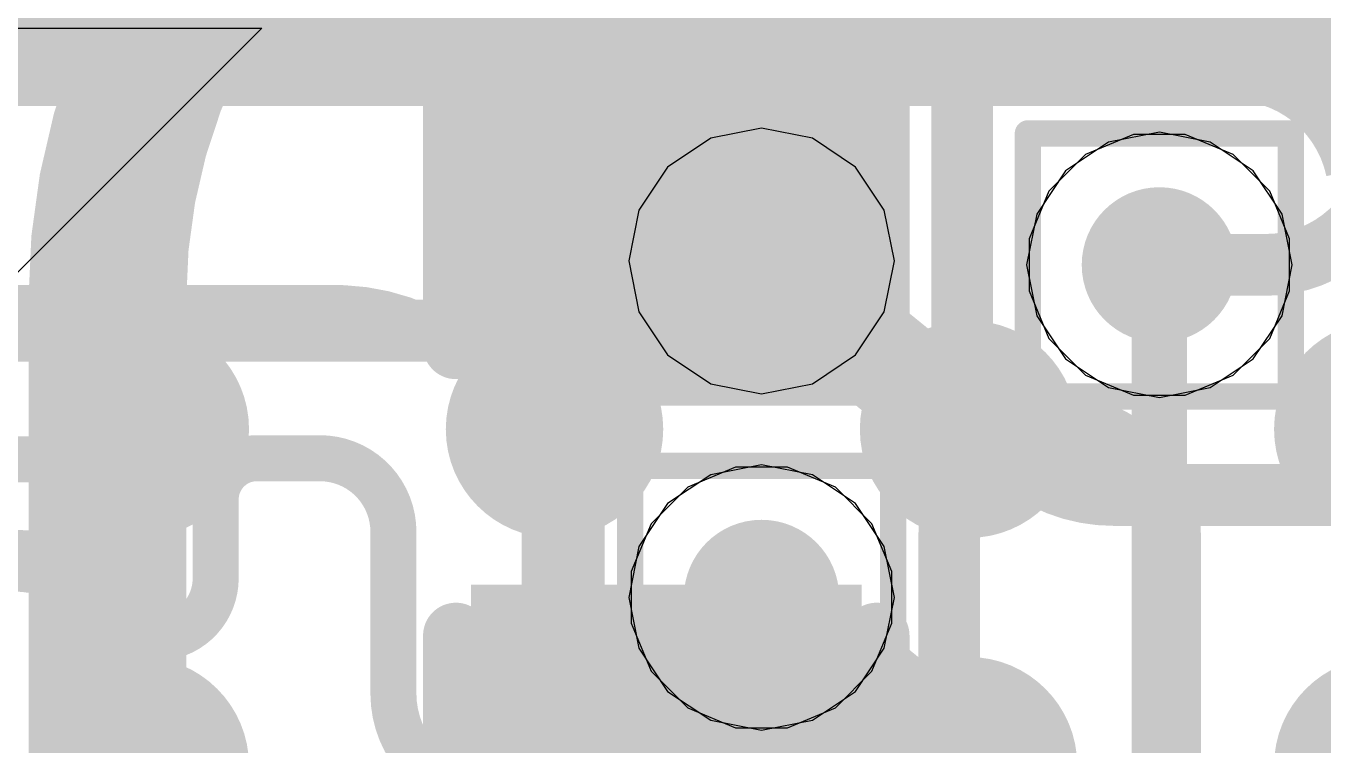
# Model space of a CAD drawing. Header units: inches. Extents: x -6 to 284, y -12 to 154.
# Drawn here: x 69.181 to 71.686, y 14.948 to 16.337 of the extents above; entities that cross this region are included whole.
import ezdxf

# ---------------------------------------------------------------- set-up
doc = ezdxf.new("R2010")
doc.units = ezdxf.units.IN
for name, color, linetype in [('Bottom Layer', 5, 'Continuous'), ('Bottom Overlay', 54, 'Continuous'), ('Bottom Paste', 16, 'Continuous'), ('Bottom Solder', 6, 'Continuous'), ('Drill Drawing', 1, 'Continuous'), ('GND-1', 16, 'Continuous'), ('GND-2', 90, 'Continuous'), ('GND-3', 216, 'Continuous'), ('GND-4', 54, 'Continuous'), ('PWR-1', 156, 'Continuous'), ('PWR-2', 130, 'Continuous'), ('Signal L1', 76, 'Continuous'), ('Signal L2', 6, 'Continuous'), ('Top Layer', 1, 'Continuous'), ('Top Overlay', 2, 'Continuous'), ('Top Paste', 8, 'Continuous'), ('Top Solder', 216, 'Continuous'), ('Via Holes', 16, 'Continuous')]:
    doc.layers.add(name, color=color, linetype=linetype)

# ---------------------------------------------------------------- blocks, each defined once
blk = doc.blocks.new('C___0402_B_101')
at = {"layer": 'Bottom Layer'}
for points in [[(-0.2413, 0.3175), (-0.2413, -0.3175), (-0.6985, -0.3175), (-0.6985, 0.3175)], [(0.6985, 0.3175), (0.6985, -0.3175), (0.2413, -0.3175), (0.2413, 0.3175)]]:
    blk.add_hatch(color=5, dxfattribs=at).paths.add_polyline_path(points)
at = {"layer": 'Bottom Paste'}
for points in [[(-0.2413, 0.3175), (-0.2413, -0.3175), (-0.6985, -0.3175), (-0.6985, 0.3175)], [(0.6985, 0.3175), (0.6985, -0.3175), (0.2413, -0.3175), (0.2413, 0.3175)]]:
    blk.add_hatch(color=16, dxfattribs=at).paths.add_polyline_path(points)
at = {"layer": 'Bottom Solder'}
for points in [[(-0.1813, 0.3775), (-0.1813, -0.3775), (-0.7585, -0.3775), (-0.7585, 0.3775)], [(0.7585, 0.3775), (0.7585, -0.3775), (0.1813, -0.3775), (0.1813, 0.3775)]]:
    blk.add_hatch(color=6, dxfattribs=at).paths.add_polyline_path(points)
at = {"layer": 'Bottom Overlay'}
for points in [[(-0.7874, -0.4064, 0.127, 0.127, 0), (-0.7874, 0.4064, 0.127, 0.127, 0)], [(-0.2794, 0.4064, 0.127, 0.127, 0), (-0.7874, 0.4064, 0.127, 0.127, 0)], [(0.7874, 0.4064, 0.127, 0.127, 0), (0.2794, 0.4064, 0.127, 0.127, 0)], [(0.7874, -0.4064, 0.127, 0.127, 0), (0.7874, 0.4064, 0.127, 0.127, 0)], [(-0.2794, -0.4064, 0.127, 0.127, 0), (-0.7874, -0.4064, 0.127, 0.127, 0)], [(0.7874, -0.4064, 0.127, 0.127, 0), (0.2794, -0.4064, 0.127, 0.127, 0)]]:
    blk.add_lwpolyline(points, format="xyseb", dxfattribs=at)
for points in [[(-0.8191, 0.4064, 0.0635, 0.0635, 1), (-0.7556, 0.4064, 0.0635, 0.0635, 1)], [(-0.8191, 0.4064, 0.0635, 0.0635, 1), (-0.7556, 0.4064, 0.0635, 0.0635, 1)], [(-0.3111, 0.4064, 0.0635, 0.0635, 1), (-0.2477, 0.4064, 0.0635, 0.0635, 1)], [(0.2477, 0.4064, 0.0635, 0.0635, 1), (0.3111, 0.4064, 0.0635, 0.0635, 1)], [(0.7556, 0.4064, 0.0635, 0.0635, 1), (0.8191, 0.4064, 0.0635, 0.0635, 1)], [(0.7556, 0.4064, 0.0635, 0.0635, 1), (0.8191, 0.4064, 0.0635, 0.0635, 1)], [(-0.8191, -0.4064, 0.0635, 0.0635, 1), (-0.7556, -0.4064, 0.0635, 0.0635, 1)], [(-0.8191, -0.4064, 0.0635, 0.0635, 1), (-0.7556, -0.4064, 0.0635, 0.0635, 1)], [(-0.3111, -0.4064, 0.0635, 0.0635, 1), (-0.2477, -0.4064, 0.0635, 0.0635, 1)], [(0.2477, -0.4064, 0.0635, 0.0635, 1), (0.3111, -0.4064, 0.0635, 0.0635, 1)], [(0.7556, -0.4064, 0.0635, 0.0635, 1), (0.8191, -0.4064, 0.0635, 0.0635, 1)], [(0.7556, -0.4064, 0.0635, 0.0635, 1), (0.8191, -0.4064, 0.0635, 0.0635, 1)]]:
    blk.add_lwpolyline(points, format="xyseb", close=True, dxfattribs=at)
blk = doc.blocks.new('200_WFBGA__10_15__127')
at = {"layer": 'Top Layer'}
h = blk.add_hatch(color=1, dxfattribs=at)
edge = h.paths.add_edge_path()
edge.add_arc((-4.4, 6.825), 0.16, 0, 360)
h = blk.add_hatch(color=1, dxfattribs=at)
edge = h.paths.add_edge_path()
edge.add_arc((-3.5999, 6.825), 0.16, 0, 360)
h = blk.add_hatch(color=1, dxfattribs=at)
edge = h.paths.add_edge_path()
edge.add_arc((-2.8001, 6.825), 0.16, 0, 360)
h = blk.add_hatch(color=1, dxfattribs=at)
edge = h.paths.add_edge_path()
edge.add_arc((-2, 6.825), 0.16, 0, 360)
h = blk.add_hatch(color=1, dxfattribs=at)
edge = h.paths.add_edge_path()
edge.add_arc((-4.4, 6.175), 0.16, 0, 360)
h = blk.add_hatch(color=1, dxfattribs=at)
edge = h.paths.add_edge_path()
edge.add_arc((-3.5999, 6.175), 0.16, 0, 360)
h = blk.add_hatch(color=1, dxfattribs=at)
edge = h.paths.add_edge_path()
edge.add_arc((-2.8001, 6.175), 0.16, 0, 360)
h = blk.add_hatch(color=1, dxfattribs=at)
edge = h.paths.add_edge_path()
edge.add_arc((-2, 6.175), 0.16, 0, 360)
at = {"layer": 'Top Paste'}
h = blk.add_hatch(color=8, dxfattribs=at)
edge = h.paths.add_edge_path()
edge.add_arc((-4.4, 6.825), 0.16, 0, 360)
h = blk.add_hatch(color=8, dxfattribs=at)
edge = h.paths.add_edge_path()
edge.add_arc((-3.5999, 6.825), 0.16, 0, 360)
h = blk.add_hatch(color=8, dxfattribs=at)
edge = h.paths.add_edge_path()
edge.add_arc((-2.8001, 6.825), 0.16, 0, 360)
h = blk.add_hatch(color=8, dxfattribs=at)
edge = h.paths.add_edge_path()
edge.add_arc((-2, 6.825), 0.16, 0, 360)
h = blk.add_hatch(color=8, dxfattribs=at)
edge = h.paths.add_edge_path()
edge.add_arc((-4.4, 6.175), 0.16, 0, 360)
h = blk.add_hatch(color=8, dxfattribs=at)
edge = h.paths.add_edge_path()
edge.add_arc((-3.5999, 6.175), 0.16, 0, 360)
h = blk.add_hatch(color=8, dxfattribs=at)
edge = h.paths.add_edge_path()
edge.add_arc((-2.8001, 6.175), 0.16, 0, 360)
h = blk.add_hatch(color=8, dxfattribs=at)
edge = h.paths.add_edge_path()
edge.add_arc((-2, 6.175), 0.16, 0, 360)
at = {"layer": 'Top Solder'}
h = blk.add_hatch(color=216, dxfattribs=at)
edge = h.paths.add_edge_path()
edge.add_arc((-4.4, 6.825), 0.21, 0, 360)
h = blk.add_hatch(color=216, dxfattribs=at)
edge = h.paths.add_edge_path()
edge.add_arc((-3.5999, 6.825), 0.21, 0, 360)
h = blk.add_hatch(color=216, dxfattribs=at)
edge = h.paths.add_edge_path()
edge.add_arc((-2.8001, 6.825), 0.21, 0, 360)
h = blk.add_hatch(color=216, dxfattribs=at)
edge = h.paths.add_edge_path()
edge.add_arc((-2, 6.825), 0.21, 0, 360)
h = blk.add_hatch(color=216, dxfattribs=at)
edge = h.paths.add_edge_path()
edge.add_arc((-4.4, 6.175), 0.21, 0, 360)
h = blk.add_hatch(color=216, dxfattribs=at)
edge = h.paths.add_edge_path()
edge.add_arc((-3.5999, 6.175), 0.21, 0, 360)
h = blk.add_hatch(color=216, dxfattribs=at)
edge = h.paths.add_edge_path()
edge.add_arc((-2.8001, 6.175), 0.21, 0, 360)
h = blk.add_hatch(color=216, dxfattribs=at)
edge = h.paths.add_edge_path()
edge.add_arc((-2, 6.175), 0.21, 0, 360)
at = {"layer": 'Top Overlay'}
for p, q in [((-4.1653, 7.6), (-5.1, 6.6653)), ((-5.1, 7.6), (-4.1653, 7.6))]:
    blk.add_line(p, q, dxfattribs=at)
blk.add_lwpolyline([(-5.0762, 7.5762, 0.254, 0.254, 0), (5.0762, 7.5762, 0.254, 0.254, 0)], format="xyseb", dxfattribs=at)

msp = doc.modelspace()

# ---------------------------------------------------------------- hatches: boundary and pattern name
at = {"layer": 'Bottom Layer'}
h = msp.add_hatch(color=5, dxfattribs=at)
edge = h.paths.add_edge_path()
edge.add_arc((70.6018, 15.8832), 0.15, 0, 360)
h = msp.add_hatch(color=5, dxfattribs=at)
edge = h.paths.add_edge_path()
edge.add_arc((71.3703, 15.8757), 0.15, 0, 360)
h = msp.add_hatch(color=5, dxfattribs=at)
edge = h.paths.add_edge_path()
edge.add_arc((70.6018, 15.2332), 0.15, 0, 360)
at = {"layer": 'GND-1'}
h = msp.add_hatch(color=16, dxfattribs=at)
edge = h.paths.add_edge_path()
edge.add_arc((70.6018, 15.8832), 0.15, 0, 360)
h = msp.add_hatch(color=16, dxfattribs=at)
edge = h.paths.add_edge_path()
edge.add_arc((71.3703, 15.8757), 0.15, 0, 360)
h = msp.add_hatch(color=16, dxfattribs=at)
edge = h.paths.add_edge_path()
edge.add_arc((70.6018, 15.2332), 0.15, 0, 360)
at = {"layer": 'GND-2'}
h = msp.add_hatch(color=90, dxfattribs=at)
edge = h.paths.add_edge_path()
edge.add_arc((70.6018, 15.8832), 0.15, 0, 360)
h = msp.add_hatch(color=90, dxfattribs=at)
edge = h.paths.add_edge_path()
edge.add_arc((71.3703, 15.8757), 0.15, 0, 360)
h = msp.add_hatch(color=90, dxfattribs=at)
edge = h.paths.add_edge_path()
edge.add_arc((70.6018, 15.2332), 0.15, 0, 360)
at = {"layer": 'GND-3'}
h = msp.add_hatch(color=216, dxfattribs=at)
edge = h.paths.add_edge_path()
edge.add_arc((70.6018, 15.8832), 0.15, 0, 360)
h = msp.add_hatch(color=216, dxfattribs=at)
edge = h.paths.add_edge_path()
edge.add_arc((71.3703, 15.8757), 0.15, 0, 360)
h = msp.add_hatch(color=216, dxfattribs=at)
edge = h.paths.add_edge_path()
edge.add_arc((70.6018, 15.2332), 0.15, 0, 360)
at = {"layer": 'GND-4'}
h = msp.add_hatch(color=54, dxfattribs=at)
edge = h.paths.add_edge_path()
edge.add_arc((70.6018, 15.8832), 0.15, 0, 360)
h = msp.add_hatch(color=54, dxfattribs=at)
edge = h.paths.add_edge_path()
edge.add_arc((71.3703, 15.8757), 0.15, 0, 360)
h = msp.add_hatch(color=54, dxfattribs=at)
edge = h.paths.add_edge_path()
edge.add_arc((70.6018, 15.2332), 0.15, 0, 360)
at = {"layer": 'PWR-1'}
h = msp.add_hatch(color=156, dxfattribs=at)
edge = h.paths.add_edge_path()
edge.add_arc((70.6018, 15.8832), 0.15, 0, 360)
h = msp.add_hatch(color=156, dxfattribs=at)
edge = h.paths.add_edge_path()
edge.add_arc((71.3703, 15.8757), 0.15, 0, 360)
h = msp.add_hatch(color=156, dxfattribs=at)
edge = h.paths.add_edge_path()
edge.add_arc((70.6018, 15.2332), 0.15, 0, 360)
at = {"layer": 'PWR-2'}
h = msp.add_hatch(color=130, dxfattribs=at)
edge = h.paths.add_edge_path()
edge.add_arc((70.6018, 15.8832), 0.15, 0, 360)
h = msp.add_hatch(color=130, dxfattribs=at)
edge = h.paths.add_edge_path()
edge.add_arc((71.3703, 15.8757), 0.15, 0, 360)
h = msp.add_hatch(color=130, dxfattribs=at)
edge = h.paths.add_edge_path()
edge.add_arc((70.6018, 15.2332), 0.15, 0, 360)
at = {"layer": 'Signal L1'}
h = msp.add_hatch(color=76, dxfattribs=at)
edge = h.paths.add_edge_path()
edge.add_arc((70.6018, 15.8832), 0.15, 0, 360)
h = msp.add_hatch(color=76, dxfattribs=at)
edge = h.paths.add_edge_path()
edge.add_arc((71.3703, 15.8757), 0.15, 0, 360)
h = msp.add_hatch(color=76, dxfattribs=at)
edge = h.paths.add_edge_path()
edge.add_arc((70.6018, 15.2332), 0.15, 0, 360)
at = {"layer": 'Signal L2'}
h = msp.add_hatch(color=6, dxfattribs=at)
edge = h.paths.add_edge_path()
edge.add_arc((70.6018, 15.8832), 0.15, 0, 360)
h = msp.add_hatch(color=6, dxfattribs=at)
edge = h.paths.add_edge_path()
edge.add_arc((71.3703, 15.8757), 0.15, 0, 360)
h = msp.add_hatch(color=6, dxfattribs=at)
edge = h.paths.add_edge_path()
edge.add_arc((70.6018, 15.2332), 0.15, 0, 360)
at = {"layer": 'Top Layer'}
h = msp.add_hatch(color=1, dxfattribs=at)
edge = h.paths.add_edge_path()
edge.add_arc((70.6018, 15.8832), 0.15, 0, 360)
h = msp.add_hatch(color=1, dxfattribs=at)
edge = h.paths.add_edge_path()
edge.add_arc((71.3703, 15.8757), 0.15, 0, 360)
h = msp.add_hatch(color=1, dxfattribs=at)
edge = h.paths.add_edge_path()
edge.add_arc((70.6018, 15.2332), 0.15, 0, 360)
at = {"layer": 'Via Holes'}
h = msp.add_hatch(color=7, dxfattribs=at)
edge = h.paths.add_edge_path()
edge.add_arc((70.6018, 15.8832), 0.075, 0, 360)
h = msp.add_hatch(color=7, dxfattribs=at)
edge = h.paths.add_edge_path()
edge.add_arc((71.3703, 15.8757), 0.075, 0, 360)
h = msp.add_hatch(color=7, dxfattribs=at)
edge = h.paths.add_edge_path()
edge.add_arc((70.6018, 15.2332), 0.075, 0, 360)

# ---------------------------------------------------------------- linework, layer by layer
at = {"layer": 'Bottom Layer'}
for points in [[(69.3383, 15.8116, 0.3048, 0.3048, -0.231758), (69.7905, 16.7348, 0.3048, 0.3048, 0)], [(69.3383, 12.7998, 0.3048, 0.3048, 0), (69.3383, 15.8116, 0.3048, 0.3048, 0)]]:
    msp.add_lwpolyline(points, format="xyseb", dxfattribs=at)
msp.add_lwpolyline([(69.2621, 15.8116, 0.1524, 0.1524, 1), (69.4145, 15.8116, 0.1524, 0.1524, 1)], format="xyseb", close=True, dxfattribs=at)
msp.add_lwpolyline([(69.2621, 15.8116, 0.1524, 0.1524, 1), (69.4145, 15.8116, 0.1524, 0.1524, 1)], format="xyseb", close=True, dxfattribs=at)
at = {"layer": 'Drill Drawing'}
for points in [[(70.3478, 16.1372, 0.0508, 0.0508, 0), (70.8558, 16.1372, 0.0508, 0.0508, 0)], [(70.3478, 15.6292, 0.0508, 0.0508, 0), (70.3478, 16.1372, 0.0508, 0.0508, 0)], [(70.8558, 15.6292, 0.0508, 0.0508, 0), (70.8558, 16.1372, 0.0508, 0.0508, 0)], [(71.1163, 16.1297, 0.0508, 0.0508, 0), (71.6243, 16.1297, 0.0508, 0.0508, 0)], [(71.1163, 15.6217, 0.0508, 0.0508, 0), (71.1163, 16.1297, 0.0508, 0.0508, 0)], [(71.6243, 15.6217, 0.0508, 0.0508, 0), (71.6243, 16.1297, 0.0508, 0.0508, 0)], [(70.3478, 15.6292, 0.0508, 0.0508, 0), (70.8558, 15.6292, 0.0508, 0.0508, 0)], [(71.1163, 15.6217, 0.0508, 0.0508, 0), (71.6243, 15.6217, 0.0508, 0.0508, 0)], [(70.3478, 15.4872, 0.0508, 0.0508, 0), (70.8558, 15.4872, 0.0508, 0.0508, 0)], [(70.3478, 14.9792, 0.0508, 0.0508, 0), (70.3478, 15.4872, 0.0508, 0.0508, 0)], [(70.8558, 14.9792, 0.0508, 0.0508, 0), (70.8558, 15.4872, 0.0508, 0.0508, 0)], [(70.3478, 14.9792, 0.0508, 0.0508, 0), (70.8558, 14.9792, 0.0508, 0.0508, 0)]]:
    msp.add_lwpolyline(points, format="xyseb", dxfattribs=at)
for points in [[(70.3351, 16.1372, 0.0254, 0.0254, 1), (70.3605, 16.1372, 0.0254, 0.0254, 1)], [(70.3351, 16.1372, 0.0254, 0.0254, 1), (70.3605, 16.1372, 0.0254, 0.0254, 1)], [(70.8431, 16.1372, 0.0254, 0.0254, 1), (70.8685, 16.1372, 0.0254, 0.0254, 1)], [(70.8431, 16.1372, 0.0254, 0.0254, 1), (70.8685, 16.1372, 0.0254, 0.0254, 1)], [(71.1036, 16.1297, 0.0254, 0.0254, 1), (71.129, 16.1297, 0.0254, 0.0254, 1)], [(71.1036, 16.1297, 0.0254, 0.0254, 1), (71.129, 16.1297, 0.0254, 0.0254, 1)], [(71.6116, 16.1297, 0.0254, 0.0254, 1), (71.637, 16.1297, 0.0254, 0.0254, 1)], [(71.6116, 16.1297, 0.0254, 0.0254, 1), (71.637, 16.1297, 0.0254, 0.0254, 1)], [(70.3351, 15.6292, 0.0254, 0.0254, 1), (70.3605, 15.6292, 0.0254, 0.0254, 1)], [(70.3351, 15.6292, 0.0254, 0.0254, 1), (70.3605, 15.6292, 0.0254, 0.0254, 1)], [(70.8431, 15.6292, 0.0254, 0.0254, 1), (70.8685, 15.6292, 0.0254, 0.0254, 1)], [(70.8431, 15.6292, 0.0254, 0.0254, 1), (70.8685, 15.6292, 0.0254, 0.0254, 1)], [(71.1036, 15.6217, 0.0254, 0.0254, 1), (71.129, 15.6217, 0.0254, 0.0254, 1)], [(71.1036, 15.6217, 0.0254, 0.0254, 1), (71.129, 15.6217, 0.0254, 0.0254, 1)], [(71.6116, 15.6217, 0.0254, 0.0254, 1), (71.637, 15.6217, 0.0254, 0.0254, 1)], [(71.6116, 15.6217, 0.0254, 0.0254, 1), (71.637, 15.6217, 0.0254, 0.0254, 1)], [(70.3351, 15.4872, 0.0254, 0.0254, 1), (70.3605, 15.4872, 0.0254, 0.0254, 1)], [(70.3351, 15.4872, 0.0254, 0.0254, 1), (70.3605, 15.4872, 0.0254, 0.0254, 1)], [(70.8431, 15.4872, 0.0254, 0.0254, 1), (70.8685, 15.4872, 0.0254, 0.0254, 1)], [(70.8431, 15.4872, 0.0254, 0.0254, 1), (70.8685, 15.4872, 0.0254, 0.0254, 1)], [(70.3351, 14.9792, 0.0254, 0.0254, 1), (70.3605, 14.9792, 0.0254, 0.0254, 1)], [(70.3351, 14.9792, 0.0254, 0.0254, 1), (70.3605, 14.9792, 0.0254, 0.0254, 1)], [(70.8431, 14.9792, 0.0254, 0.0254, 1), (70.8685, 14.9792, 0.0254, 0.0254, 1)], [(70.8431, 14.9792, 0.0254, 0.0254, 1), (70.8685, 14.9792, 0.0254, 0.0254, 1)]]:
    msp.add_lwpolyline(points, format="xyseb", close=True, dxfattribs=at)
at = {"layer": 'GND-1'}
for p, q in [((71.3203, 16.1273), (71.2278, 16.089)), ((71.4204, 16.1273), (71.3203, 16.1273)), ((71.5129, 16.089), (71.4204, 16.1273)), ((71.2278, 16.089), (71.157, 16.0182)), ((71.5836, 16.0182), (71.5129, 16.089)), ((71.157, 16.0182), (71.1187, 15.9257)), ((71.6219, 15.9257), (71.5836, 16.0182)), ((71.1187, 15.9257), (71.1187, 15.8256)), ((71.6219, 15.8256), (71.6219, 15.9257)), ((71.1187, 15.8256), (71.157, 15.7332)), ((71.5836, 15.7332), (71.6219, 15.8256)), ((71.157, 15.7332), (71.2278, 15.6624)), ((71.5129, 15.6624), (71.5836, 15.7332)), ((71.2278, 15.6624), (71.3203, 15.6241)), ((71.4204, 15.6241), (71.5129, 15.6624)), ((71.3203, 15.6241), (71.4204, 15.6241)), ((70.5518, 15.4848), (70.4593, 15.4465)), ((70.6519, 15.4848), (70.5518, 15.4848)), ((70.7444, 15.4465), (70.6519, 15.4848)), ((70.4593, 15.4465), (70.3885, 15.3757)), ((70.8151, 15.3757), (70.7444, 15.4465)), ((70.3885, 15.3757), (70.3502, 15.2833)), ((70.8534, 15.2833), (70.8151, 15.3757)), ((70.3502, 15.2833), (70.3502, 15.1832)), ((70.8534, 15.1832), (70.8534, 15.2833)), ((70.3502, 15.1832), (70.3885, 15.0907)), ((70.8151, 15.0907), (70.8534, 15.1832)), ((70.3885, 15.0907), (70.4593, 15.0199)), ((70.7444, 15.0199), (70.8151, 15.0907)), ((70.4593, 15.0199), (70.5518, 14.9816)), ((70.6519, 14.9816), (70.7444, 15.0199)), ((70.5518, 14.9816), (70.6519, 14.9816))]:
    msp.add_line(p, q, dxfattribs=at)
at = {"layer": 'GND-2'}
for p, q in [((71.3203, 16.1273), (71.2278, 16.089)), ((71.4204, 16.1273), (71.3203, 16.1273)), ((71.5129, 16.089), (71.4204, 16.1273)), ((71.2278, 16.089), (71.157, 16.0182)), ((71.5836, 16.0182), (71.5129, 16.089)), ((71.157, 16.0182), (71.1187, 15.9257)), ((71.6219, 15.9257), (71.5836, 16.0182)), ((71.1187, 15.9257), (71.1187, 15.8256)), ((71.6219, 15.8256), (71.6219, 15.9257)), ((71.1187, 15.8256), (71.157, 15.7332)), ((71.5836, 15.7332), (71.6219, 15.8256)), ((71.157, 15.7332), (71.2278, 15.6624)), ((71.5129, 15.6624), (71.5836, 15.7332)), ((71.2278, 15.6624), (71.3203, 15.6241)), ((71.4204, 15.6241), (71.5129, 15.6624)), ((71.3203, 15.6241), (71.4204, 15.6241)), ((70.5518, 15.4848), (70.4593, 15.4465)), ((70.6519, 15.4848), (70.5518, 15.4848)), ((70.7444, 15.4465), (70.6519, 15.4848)), ((70.4593, 15.4465), (70.3885, 15.3757)), ((70.8151, 15.3757), (70.7444, 15.4465)), ((70.3885, 15.3757), (70.3502, 15.2833)), ((70.8534, 15.2833), (70.8151, 15.3757)), ((70.3502, 15.2833), (70.3502, 15.1832)), ((70.8534, 15.1832), (70.8534, 15.2833)), ((70.3502, 15.1832), (70.3885, 15.0907)), ((70.8151, 15.0907), (70.8534, 15.1832)), ((70.3885, 15.0907), (70.4593, 15.0199)), ((70.7444, 15.0199), (70.8151, 15.0907)), ((70.4593, 15.0199), (70.5518, 14.9816)), ((70.6519, 14.9816), (70.7444, 15.0199)), ((70.5518, 14.9816), (70.6519, 14.9816))]:
    msp.add_line(p, q, dxfattribs=at)
at = {"layer": 'GND-3'}
for p, q in [((71.3203, 16.1273), (71.2278, 16.089)), ((71.4204, 16.1273), (71.3203, 16.1273)), ((71.5129, 16.089), (71.4204, 16.1273)), ((71.2278, 16.089), (71.157, 16.0182)), ((71.5836, 16.0182), (71.5129, 16.089)), ((71.157, 16.0182), (71.1187, 15.9257)), ((71.6219, 15.9257), (71.5836, 16.0182)), ((71.1187, 15.9257), (71.1187, 15.8256)), ((71.6219, 15.8256), (71.6219, 15.9257)), ((71.1187, 15.8256), (71.157, 15.7332)), ((71.5836, 15.7332), (71.6219, 15.8256)), ((71.157, 15.7332), (71.2278, 15.6624)), ((71.5129, 15.6624), (71.5836, 15.7332)), ((71.2278, 15.6624), (71.3203, 15.6241)), ((71.4204, 15.6241), (71.5129, 15.6624)), ((71.3203, 15.6241), (71.4204, 15.6241)), ((70.5518, 15.4848), (70.4593, 15.4465)), ((70.6519, 15.4848), (70.5518, 15.4848)), ((70.7444, 15.4465), (70.6519, 15.4848)), ((70.4593, 15.4465), (70.3885, 15.3757)), ((70.8151, 15.3757), (70.7444, 15.4465)), ((70.3885, 15.3757), (70.3502, 15.2833)), ((70.8534, 15.2833), (70.8151, 15.3757)), ((70.3502, 15.2833), (70.3502, 15.1832)), ((70.8534, 15.1832), (70.8534, 15.2833)), ((70.3502, 15.1832), (70.3885, 15.0907)), ((70.8151, 15.0907), (70.8534, 15.1832)), ((70.3885, 15.0907), (70.4593, 15.0199)), ((70.7444, 15.0199), (70.8151, 15.0907)), ((70.4593, 15.0199), (70.5518, 14.9816)), ((70.6519, 14.9816), (70.7444, 15.0199)), ((70.5518, 14.9816), (70.6519, 14.9816))]:
    msp.add_line(p, q, dxfattribs=at)
at = {"layer": 'GND-4'}
for p, q in [((71.3203, 16.1273), (71.2278, 16.089)), ((71.4204, 16.1273), (71.3203, 16.1273)), ((71.5129, 16.089), (71.4204, 16.1273)), ((71.2278, 16.089), (71.157, 16.0182)), ((71.5836, 16.0182), (71.5129, 16.089)), ((71.157, 16.0182), (71.1187, 15.9257)), ((71.6219, 15.9257), (71.5836, 16.0182)), ((71.1187, 15.9257), (71.1187, 15.8256)), ((71.6219, 15.8256), (71.6219, 15.9257)), ((71.1187, 15.8256), (71.157, 15.7332)), ((71.5836, 15.7332), (71.6219, 15.8256)), ((71.157, 15.7332), (71.2278, 15.6624)), ((71.5129, 15.6624), (71.5836, 15.7332)), ((71.2278, 15.6624), (71.3203, 15.6241)), ((71.4204, 15.6241), (71.5129, 15.6624)), ((71.3203, 15.6241), (71.4204, 15.6241)), ((70.5518, 15.4848), (70.4593, 15.4465)), ((70.6519, 15.4848), (70.5518, 15.4848)), ((70.7444, 15.4465), (70.6519, 15.4848)), ((70.4593, 15.4465), (70.3885, 15.3757)), ((70.8151, 15.3757), (70.7444, 15.4465)), ((70.3885, 15.3757), (70.3502, 15.2833)), ((70.8534, 15.2833), (70.8151, 15.3757)), ((70.3502, 15.2833), (70.3502, 15.1832)), ((70.8534, 15.1832), (70.8534, 15.2833)), ((70.3502, 15.1832), (70.3885, 15.0907)), ((70.8151, 15.0907), (70.8534, 15.1832)), ((70.3885, 15.0907), (70.4593, 15.0199)), ((70.7444, 15.0199), (70.8151, 15.0907)), ((70.4593, 15.0199), (70.5518, 14.9816)), ((70.6519, 14.9816), (70.7444, 15.0199)), ((70.5518, 14.9816), (70.6519, 14.9816))]:
    msp.add_line(p, q, dxfattribs=at)
at = {"layer": 'PWR-1'}
for p, q in [((70.6018, 16.1397), (70.5037, 16.1202)), ((70.7, 16.1202), (70.6018, 16.1397)), ((70.5037, 16.1202), (70.4204, 16.0646)), ((70.7832, 16.0646), (70.7, 16.1202)), ((71.2722, 16.1127), (71.1889, 16.0571)), ((71.3703, 16.1322), (71.2722, 16.1127)), ((71.4685, 16.1127), (71.3703, 16.1322)), ((71.5517, 16.0571), (71.4685, 16.1127)), ((70.4204, 16.0646), (70.3648, 15.9814)), ((70.8388, 15.9814), (70.7832, 16.0646)), ((71.1889, 16.0571), (71.1333, 15.9739)), ((71.6073, 15.9739), (71.5517, 16.0571)), ((70.3648, 15.9814), (70.3453, 15.8832)), ((70.8584, 15.8832), (70.8388, 15.9814)), ((71.1333, 15.9739), (71.1138, 15.8757)), ((71.6269, 15.8757), (71.6073, 15.9739)), ((70.3453, 15.8832), (70.3648, 15.785)), ((70.8388, 15.785), (70.8584, 15.8832)), ((71.1138, 15.8757), (71.1333, 15.7775)), ((71.6073, 15.7775), (71.6269, 15.8757)), ((70.3648, 15.785), (70.4204, 15.7018)), ((70.7832, 15.7018), (70.8388, 15.785)), ((71.1333, 15.7775), (71.1889, 15.6943)), ((71.5517, 15.6943), (71.6073, 15.7775)), ((70.4204, 15.7018), (70.5037, 15.6462)), ((70.7, 15.6462), (70.7832, 15.7018)), ((71.1889, 15.6943), (71.2722, 15.6387)), ((71.4685, 15.6387), (71.5517, 15.6943)), ((70.5037, 15.6462), (70.6018, 15.6267)), ((70.6018, 15.6267), (70.7, 15.6462)), ((71.2722, 15.6387), (71.3703, 15.6192)), ((71.3703, 15.6192), (71.4685, 15.6387)), ((70.6018, 15.4897), (70.5037, 15.4702)), ((70.7, 15.4702), (70.6018, 15.4897)), ((70.5037, 15.4702), (70.4204, 15.4146)), ((70.7832, 15.4146), (70.7, 15.4702)), ((70.4204, 15.4146), (70.3648, 15.3314)), ((70.8388, 15.3314), (70.7832, 15.4146)), ((70.3648, 15.3314), (70.3453, 15.2332)), ((70.8584, 15.2332), (70.8388, 15.3314)), ((70.3453, 15.2332), (70.3648, 15.135)), ((70.8388, 15.135), (70.8584, 15.2332)), ((70.3648, 15.135), (70.4204, 15.0518)), ((70.7832, 15.0518), (70.8388, 15.135)), ((70.4204, 15.0518), (70.5037, 14.9962)), ((70.7, 14.9962), (70.7832, 15.0518)), ((70.5037, 14.9962), (70.6018, 14.9767)), ((70.6018, 14.9767), (70.7, 14.9962))]:
    msp.add_line(p, q, dxfattribs=at)
at = {"layer": 'PWR-2'}
for p, q in [((70.6018, 16.1397), (70.5037, 16.1202)), ((70.7, 16.1202), (70.6018, 16.1397)), ((70.5037, 16.1202), (70.4204, 16.0646)), ((70.7832, 16.0646), (70.7, 16.1202)), ((71.2722, 16.1127), (71.1889, 16.0571)), ((71.3703, 16.1322), (71.2722, 16.1127)), ((71.4685, 16.1127), (71.3703, 16.1322)), ((71.5517, 16.0571), (71.4685, 16.1127)), ((70.4204, 16.0646), (70.3648, 15.9814)), ((70.8388, 15.9814), (70.7832, 16.0646)), ((71.1889, 16.0571), (71.1333, 15.9739)), ((71.6073, 15.9739), (71.5517, 16.0571)), ((70.3648, 15.9814), (70.3453, 15.8832)), ((70.8584, 15.8832), (70.8388, 15.9814)), ((71.1333, 15.9739), (71.1138, 15.8757)), ((71.6269, 15.8757), (71.6073, 15.9739)), ((70.3453, 15.8832), (70.3648, 15.785)), ((70.8388, 15.785), (70.8584, 15.8832)), ((71.1138, 15.8757), (71.1333, 15.7775)), ((71.6073, 15.7775), (71.6269, 15.8757)), ((70.3648, 15.785), (70.4204, 15.7018)), ((70.7832, 15.7018), (70.8388, 15.785)), ((71.1333, 15.7775), (71.1889, 15.6943)), ((71.5517, 15.6943), (71.6073, 15.7775)), ((70.4204, 15.7018), (70.5037, 15.6462)), ((70.7, 15.6462), (70.7832, 15.7018)), ((71.1889, 15.6943), (71.2722, 15.6387)), ((71.4685, 15.6387), (71.5517, 15.6943)), ((70.5037, 15.6462), (70.6018, 15.6267)), ((70.6018, 15.6267), (70.7, 15.6462)), ((71.2722, 15.6387), (71.3703, 15.6192)), ((71.3703, 15.6192), (71.4685, 15.6387))]:
    msp.add_line(p, q, dxfattribs=at)
at = {"layer": 'Signal L1'}
for points in [[(70.698, 16.4711, 0.1194, 0.1194, -0.414214), (70.9893, 16.1797, 0.1194, 0.1194, 0)], [(70.9893, 15.7236, 0.1194, 0.1194, 0), (70.9893, 16.1797, 0.1194, 0.1194, 0)], [(71.8164, 16.1164, 0.1194, 0.1194, -0.414214), (71.5757, 15.8757, 0.1194, 0.1194, 0)], [(71.3703, 15.8757, 0.1194, 0.1194, 0), (71.5757, 15.8757, 0.1194, 0.1194, 0)], [(69.1148, 15.7924, 0.0889, 0.0889, 0), (69.5851, 15.7924, 0.0889, 0.0889, 0)], [(69.5851, 15.7924, 0.0889, 0.0889, 0), (69.5852, 15.7924, 0.0889, 0.0889, 0)], [(69.5851, 15.7924, 0.0889, 0.0889, -0.000314), (69.5852, 15.7924, 0.0889, 0.0889, 0)], [(69.5852, 15.7924, 0.0889, 0.0889, 0), (69.7912, 15.7921, 0.0889, 0.0889, 0)], [(69.7912, 15.7921, 0.0889, 0.0889, -0.010174), (69.7949, 15.792, 0.0889, 0.0889, 0)], [(69.7949, 15.792, 0.0889, 0.0889, -0.402223), (70.1828, 15.3878, 0.0889, 0.0889, 0)], [(71.2818, 15.4312, 0.1194, 0.1194, -0.414214), (70.9893, 15.7236, 0.1194, 0.1194, 0)], [(69.1148, 15.5003, 0.0889, 0.0889, 0), (69.2338, 15.5003, 0.0889, 0.0889, 0)], [(69.2338, 15.5003, 0.0889, 0.0889, -0.414214), (69.3061, 15.4279, 0.0889, 0.0889, 0)], [(69.5474, 15.4227, 0.0889, 0.0889, -0.414214), (69.6269, 15.5022, 0.0889, 0.0889, 0)], [(69.6269, 15.5022, 0.0889, 0.0889, 0), (69.7486, 15.5022, 0.0889, 0.0889, 0)], [(69.7486, 15.5022, 0.0889, 0.0889, -0.414214), (69.8907, 15.36, 0.0889, 0.0889, 0)], [(71.2818, 15.4312, 0.1194, 0.1194, 0), (72.3517, 15.4312, 0.1194, 0.1194, 0)], [(69.3061, 15.2755, 0.0889, 0.0889, 0), (69.3061, 15.4279, 0.0889, 0.0889, 0)], [(69.5474, 15.2703, 0.0889, 0.0889, 0), (69.5474, 15.4227, 0.0889, 0.0889, 0)], [(70.1828, 15.3878, 0.0889, 0.0889, 0), (70.1828, 15.3858, 0.0889, 0.0889, 0)], [(70.1828, 15.1681, 0.0889, 0.0889, 0), (70.1828, 15.3858, 0.0889, 0.0889, 0)], [(69.8907, 15.0471, 0.0889, 0.0889, 0), (69.8907, 15.36, 0.0889, 0.0889, 0)], [(69.4268, 15.1551, 0.0889, 0.0889, -0.413607), (69.3061, 15.2755, 0.0889, 0.0889, 0)], [(69.5474, 15.2703, 0.0889, 0.0889, -0.414214), (69.4322, 15.1551, 0.0889, 0.0889, 0)], [(70.239, 15.032, 0.0889, 0.0889, -0.198403), (70.1828, 15.1681, 0.0889, 0.0889, 0)], [(69.9472, 14.9107, 0.0889, 0.0889, -0.198909), (69.8907, 15.0471, 0.0889, 0.0889, 0)], [(70.2393, 15.0317, 0.0889, 0.0889, -0.00049), (70.239, 15.032, 0.0889, 0.0889, 0)], [(70.2393, 15.0317, 0.0889, 0.0889, 0), (70.5161, 14.7549, 0.0889, 0.0889, 0)], [(69.9472, 14.9107, 0.0889, 0.0889, 0), (70.3968, 14.4611, 0.0889, 0.0889, 0)]]:
    msp.add_lwpolyline(points, format="xyseb", dxfattribs=at)
for points in [[(70.9595, 16.1797, 0.0597, 0.0597, 1), (71.0192, 16.1797, 0.0597, 0.0597, 1)], [(70.9595, 16.1797, 0.0597, 0.0597, 1), (71.0192, 16.1797, 0.0597, 0.0597, 1)], [(71.3405, 15.8757, 0.0597, 0.0597, 1), (71.4002, 15.8757, 0.0597, 0.0597, 1)], [(71.5458, 15.8757, 0.0597, 0.0597, 1), (71.6055, 15.8757, 0.0597, 0.0597, 1)], [(71.5458, 15.8757, 0.0597, 0.0597, 1), (71.6055, 15.8757, 0.0597, 0.0597, 1)], [(69.5629, 15.7924, 0.0445, 0.0445, 1), (69.6074, 15.7924, 0.0445, 0.0445, 1)], [(69.5629, 15.7924, 0.0445, 0.0445, 1), (69.6074, 15.7924, 0.0445, 0.0445, 1)], [(69.5629, 15.7924, 0.0445, 0.0445, 1), (69.6074, 15.7924, 0.0445, 0.0445, 1)], [(69.563, 15.7924, 0.0445, 0.0445, 1), (69.6075, 15.7924, 0.0445, 0.0445, 1)], [(69.563, 15.7924, 0.0445, 0.0445, 1), (69.6075, 15.7924, 0.0445, 0.0445, 1)], [(69.563, 15.7924, 0.0445, 0.0445, 1), (69.6075, 15.7924, 0.0445, 0.0445, 1)], [(69.769, 15.7921, 0.0445, 0.0445, 1), (69.8135, 15.7921, 0.0445, 0.0445, 1)], [(69.769, 15.7921, 0.0445, 0.0445, 1), (69.8135, 15.7921, 0.0445, 0.0445, 1)], [(69.7726, 15.792, 0.0445, 0.0445, 1), (69.8171, 15.792, 0.0445, 0.0445, 1)], [(69.7726, 15.792, 0.0445, 0.0445, 1), (69.8171, 15.792, 0.0445, 0.0445, 1)], [(70.9595, 15.7236, 0.0597, 0.0597, 1), (71.0192, 15.7236, 0.0597, 0.0597, 1)], [(70.9595, 15.7236, 0.0597, 0.0597, 1), (71.0192, 15.7236, 0.0597, 0.0597, 1)], [(69.2115, 15.5003, 0.0445, 0.0445, 1), (69.256, 15.5003, 0.0445, 0.0445, 1)], [(69.2115, 15.5003, 0.0445, 0.0445, 1), (69.256, 15.5003, 0.0445, 0.0445, 1)], [(69.6047, 15.5022, 0.0445, 0.0445, 1), (69.6491, 15.5022, 0.0445, 0.0445, 1)], [(69.6047, 15.5022, 0.0445, 0.0445, 1), (69.6491, 15.5022, 0.0445, 0.0445, 1)], [(69.7263, 15.5022, 0.0445, 0.0445, 1), (69.7708, 15.5022, 0.0445, 0.0445, 1)], [(69.7263, 15.5022, 0.0445, 0.0445, 1), (69.7708, 15.5022, 0.0445, 0.0445, 1)], [(71.2519, 15.4312, 0.0597, 0.0597, 1), (71.3116, 15.4312, 0.0597, 0.0597, 1)], [(71.2519, 15.4312, 0.0597, 0.0597, 1), (71.3116, 15.4312, 0.0597, 0.0597, 1)], [(69.2839, 15.4279, 0.0445, 0.0445, 1), (69.3284, 15.4279, 0.0445, 0.0445, 1)], [(69.2839, 15.4279, 0.0445, 0.0445, 1), (69.3284, 15.4279, 0.0445, 0.0445, 1)], [(69.5252, 15.4227, 0.0445, 0.0445, 1), (69.5697, 15.4227, 0.0445, 0.0445, 1)], [(69.5252, 15.4227, 0.0445, 0.0445, 1), (69.5697, 15.4227, 0.0445, 0.0445, 1)], [(70.1606, 15.3878, 0.0445, 0.0445, 1), (70.205, 15.3878, 0.0445, 0.0445, 1)], [(70.1606, 15.3878, 0.0445, 0.0445, 1), (70.205, 15.3878, 0.0445, 0.0445, 1)], [(70.1606, 15.3858, 0.0445, 0.0445, 1), (70.205, 15.3858, 0.0445, 0.0445, 1)], [(70.1606, 15.3858, 0.0445, 0.0445, 1), (70.205, 15.3858, 0.0445, 0.0445, 1)], [(69.8685, 15.36, 0.0445, 0.0445, 1), (69.9129, 15.36, 0.0445, 0.0445, 1)], [(69.8685, 15.36, 0.0445, 0.0445, 1), (69.9129, 15.36, 0.0445, 0.0445, 1)], [(69.2839, 15.2755, 0.0445, 0.0445, 1), (69.3284, 15.2755, 0.0445, 0.0445, 1)], [(69.2839, 15.2755, 0.0445, 0.0445, 1), (69.3284, 15.2755, 0.0445, 0.0445, 1)], [(69.5252, 15.2703, 0.0445, 0.0445, 1), (69.5697, 15.2703, 0.0445, 0.0445, 1)], [(69.5252, 15.2703, 0.0445, 0.0445, 1), (69.5697, 15.2703, 0.0445, 0.0445, 1)], [(70.1606, 15.1681, 0.0445, 0.0445, 1), (70.205, 15.1681, 0.0445, 0.0445, 1)], [(70.1606, 15.1681, 0.0445, 0.0445, 1), (70.205, 15.1681, 0.0445, 0.0445, 1)], [(69.4046, 15.1551, 0.0445, 0.0445, 1), (69.449, 15.1551, 0.0445, 0.0445, 1)], [(69.41, 15.1551, 0.0445, 0.0445, 1), (69.4545, 15.1551, 0.0445, 0.0445, 1)], [(69.8685, 15.0471, 0.0445, 0.0445, 1), (69.9129, 15.0471, 0.0445, 0.0445, 1)], [(69.8685, 15.0471, 0.0445, 0.0445, 1), (69.9129, 15.0471, 0.0445, 0.0445, 1)], [(70.2168, 15.032, 0.0445, 0.0445, 1), (70.2612, 15.032, 0.0445, 0.0445, 1)], [(70.2168, 15.032, 0.0445, 0.0445, 1), (70.2612, 15.032, 0.0445, 0.0445, 1)], [(70.2171, 15.0317, 0.0445, 0.0445, 1), (70.2615, 15.0317, 0.0445, 0.0445, 1)], [(70.2171, 15.0317, 0.0445, 0.0445, 1), (70.2615, 15.0317, 0.0445, 0.0445, 1)], [(69.925, 14.9107, 0.0445, 0.0445, 1), (69.9694, 14.9107, 0.0445, 0.0445, 1)], [(69.925, 14.9107, 0.0445, 0.0445, 1), (69.9694, 14.9107, 0.0445, 0.0445, 1)]]:
    msp.add_lwpolyline(points, format="xyseb", close=True, dxfattribs=at)
at = {"layer": 'Signal L2'}
for points in [[(63.5442, 16.2529, 0.1194, 0.1194, 0), (71.513, 16.2529, 0.1194, 0.1194, 0)], [(71.513, 16.2529, 0.1194, 0.1194, -0.354686), (71.7513, 16.0595, 0.1194, 0.1194, 0)], [(63.6033, 15.7487, 0.1194, 0.1194, 0), (70.0658, 15.7487, 0.1194, 0.1194, 0)], [(70.0658, 15.7487, 0.1194, 0.1194, -0.414214), (70.2393, 15.5753, 0.1194, 0.1194, 0)], [(70.2393, 14.8826, 0.1194, 0.1194, 0), (70.2393, 15.5753, 0.1194, 0.1194, 0)], [(70.9643, 15.3511, 0.1194, 0.1194, -1), (71.391, 15.3511, 0.1194, 0.1194, 0)], [(70.9643, 14.8826, 0.1194, 0.1194, 0), (70.9643, 15.3511, 0.1194, 0.1194, 0)], [(71.391, 14.8131, 0.1194, 0.1194, 0), (71.391, 15.3511, 0.1194, 0.1194, 0)], [(67.8165, 15.3042, 0.1194, 0.1194, 0), (69.1599, 15.3042, 0.1194, 0.1194, 0)], [(69.1599, 15.3042, 0.1194, 0.1194, -0.234803), (69.3213, 15.224, 0.1194, 0.1194, 0)], [(69.3213, 15.224, 0.1194, 0.1194, -0.157432), (69.3624, 15.1065, 0.1194, 0.1194, 0)], [(69.3624, 15.1065, 0.1194, 0.1194, -0.005924), (69.3624, 15.1017, 0.1194, 0.1194, 0)], [(69.3624, 14.4839, 0.1194, 0.1194, 0), (69.3624, 15.1017, 0.1194, 0.1194, 0)]]:
    msp.add_lwpolyline(points, format="xyseb", dxfattribs=at)
for points in [[(71.4832, 16.2529, 0.0597, 0.0597, 1), (71.5429, 16.2529, 0.0597, 0.0597, 1)], [(71.4832, 16.2529, 0.0597, 0.0597, 1), (71.5429, 16.2529, 0.0597, 0.0597, 1)], [(70.036, 15.7487, 0.0597, 0.0597, 1), (70.0957, 15.7487, 0.0597, 0.0597, 1)], [(70.036, 15.7487, 0.0597, 0.0597, 1), (70.0957, 15.7487, 0.0597, 0.0597, 1)], [(70.2094, 15.5753, 0.0597, 0.0597, 1), (70.2691, 15.5753, 0.0597, 0.0597, 1)], [(70.2094, 15.5753, 0.0597, 0.0597, 1), (70.2691, 15.5753, 0.0597, 0.0597, 1)], [(70.9345, 15.3511, 0.0597, 0.0597, 1), (70.9941, 15.3511, 0.0597, 0.0597, 1)], [(70.9345, 15.3511, 0.0597, 0.0597, 1), (70.9941, 15.3511, 0.0597, 0.0597, 1)], [(71.3612, 15.3511, 0.0597, 0.0597, 1), (71.4209, 15.3511, 0.0597, 0.0597, 1)], [(71.3612, 15.3511, 0.0597, 0.0597, 1), (71.4209, 15.3511, 0.0597, 0.0597, 1)], [(69.1301, 15.3042, 0.0597, 0.0597, 1), (69.1898, 15.3042, 0.0597, 0.0597, 1)], [(69.1301, 15.3042, 0.0597, 0.0597, 1), (69.1898, 15.3042, 0.0597, 0.0597, 1)], [(69.2915, 15.224, 0.0597, 0.0597, 1), (69.3512, 15.224, 0.0597, 0.0597, 1)], [(69.2915, 15.224, 0.0597, 0.0597, 1), (69.3512, 15.224, 0.0597, 0.0597, 1)], [(69.3325, 15.1065, 0.0597, 0.0597, 1), (69.3922, 15.1065, 0.0597, 0.0597, 1)], [(69.3325, 15.1065, 0.0597, 0.0597, 1), (69.3922, 15.1065, 0.0597, 0.0597, 1)], [(69.3326, 15.1017, 0.0597, 0.0597, 1), (69.3923, 15.1017, 0.0597, 0.0597, 1)], [(69.3326, 15.1017, 0.0597, 0.0597, 1), (69.3923, 15.1017, 0.0597, 0.0597, 1)]]:
    msp.add_lwpolyline(points, format="xyseb", close=True, dxfattribs=at)
at = {"layer": 'Top Layer'}
for points in [[(69.4798, 16.8899, 0.1041, 0.1041, -0.414214), (68.7814, 16.1915, 0.1041, 0.1041, 0)], [(70.6018, 15.8832, 0.2032, 0.2032, 0), (71.0018, 15.5582, 0.2032, 0.2032, 0)], [(71.3703, 14.415, 0.1067, 0.1067, 0), (71.3703, 15.8757, 0.1067, 0.1067, 0)], [(70.6018, 15.2332, 0.2032, 0.2032, 0), (71.0018, 14.9082, 0.2032, 0.2032, 0)], [(69.8018, 14.5832, 0.1067, 0.1067, 0), (70.2018, 14.9082, 0.1067, 0.1067, 0)]]:
    msp.add_lwpolyline(points, format="xyseb", dxfattribs=at)
for points in [[(70.551, 15.8832, 0.1016, 0.1016, 1), (70.6526, 15.8832, 0.1016, 0.1016, 1)], [(71.3437, 15.8757, 0.0533, 0.0533, 1), (71.397, 15.8757, 0.0533, 0.0533, 1)], [(70.951, 15.5582, 0.1016, 0.1016, 1), (71.0526, 15.5582, 0.1016, 0.1016, 1)], [(70.551, 15.2332, 0.1016, 0.1016, 1), (70.6526, 15.2332, 0.1016, 0.1016, 1)], [(70.951, 14.9082, 0.1016, 0.1016, 1), (71.0526, 14.9082, 0.1016, 0.1016, 1)], [(70.1752, 14.9082, 0.0533, 0.0533, 1), (70.2285, 14.9082, 0.0533, 0.0533, 1)]]:
    msp.add_lwpolyline(points, format="xyseb", close=True, dxfattribs=at)

# ---------------------------------------------------------------- block references
msp.add_blockref('200_WFBGA__10_15__127', (73.8018, 8.7332))
at = {"rotation": 270}
msp.add_blockref('C___0402_B_101', (70.4178, 15.439), dxfattribs=at)

doc.saveas('drawing.dxf')
